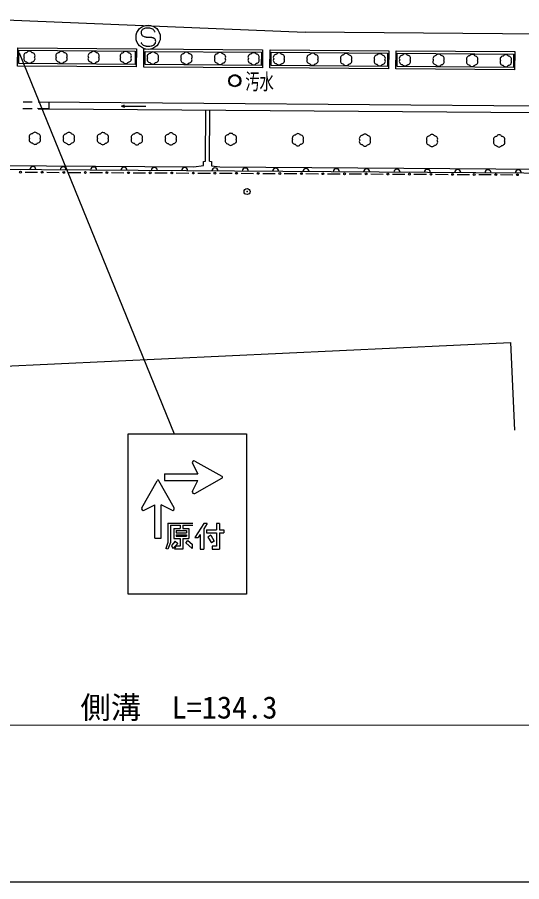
# Model space of a CAD drawing. Units: millimetres, scale not verified. Extents: x 40000 to 680000, y 20000 to 380000.
# Drawn here: x 121994 to 163544, y 205000 to 276249 of the extents above; entities that cross this region are included whole.
import ezdxf
from ezdxf.enums import TextEntityAlignment as Align

# ---------------------------------------------------------------- set-up
doc = ezdxf.new("R2010")
doc.units = ezdxf.units.MM
doc.header["$LTSCALE"] = 1000
doc.header["$PDMODE"] = 32
doc.header["$PDSIZE"] = 500
for name, color, linetype, lineweight in [('M-BGD', 7, 'Continuous', 25), ('M-BGD-EXST', 7, 'Continuous', 25), ('M-STR-HTXT', 7, 'Continuous', 13), ('M-STR-STRC', 7, 'Continuous', 25), ('M-TTL-BAND', 7, 'Continuous', 25)]:
    doc.layers.add(name, color=color, linetype=linetype, lineweight=lineweight)
doc.styles.add('ＭＳ ゴシック', font='')
doc.styles.get('ＭＳ ゴシック').set_extended_font_data('MS Gothic')

msp = doc.modelspace()

# ---------------------------------------------------------------- linework, layer by layer
at = {"layer": 'M-BGD'}
for p, q in [((122464, 268724), (123214, 268718)), ((122468, 269284), (123218, 269278)), ((124654, 268714), (123654, 268738)), ((123714, 268714), (124609, 268707)), ((123718, 269274), (164649, 268954)), ((124609, 268707), (124614, 269267)), ((124609, 268707), (164645, 268394)), ((130580, 268936), (130830, 269035)), ((130580, 268936), (130830, 268835)), ((130580, 268936), (132580, 268930)), ((137490, 264389), (137519, 268606)), ((137524, 268563), (137525, 268563)), ((137820, 264395), (137849, 268604)), ((137820, 264395), (138002, 264367)), ((116036, 264072), (136547, 263930)), ((138684, 263915), (179423, 263631)), ((122636, 263481), (123665, 263476)), ((124415, 263472), (125445, 263467)), ((126195, 263463), (127224, 263458)), ((127974, 263454), (129004, 263449)), ((129754, 263445), (130783, 263440)), ((131533, 263436), (132563, 263431)), ((133313, 263427), (134342, 263422)), ((135092, 263418), (136122, 263413)), ((136872, 263409), (137901, 263404)), ((138651, 263400), (139681, 263395)), ((140431, 263391), (141461, 263386)), ((142211, 263382), (143240, 263377)), ((143990, 263373), (145020, 263367)), ((145770, 263364), (146799, 263358)), ((147549, 263355), (148579, 263349)), ((149329, 263346), (150358, 263340)), ((151108, 263337), (152138, 263331)), ((152888, 263327), (153917, 263322)), ((154667, 263318), (155697, 263313)), ((156447, 263309), (157476, 263304)), ((158226, 263300), (159256, 263295)), ((160006, 263291), (161036, 263286)), ((161786, 263282), (162815, 263277)), ((69844, 245111), (162615, 249443)), ((162615, 249443), (162961, 242211))]:
    msp.add_line(p, q, dxfattribs=at)
for points in [[(122033, 273735), (131806, 273657), (131794, 272155), (122021, 272232)], [(132420, 272150), (132430, 273641), (142203, 273574), (142193, 272083)], [(122131, 273534), (131705, 273458), (131696, 272355), (122123, 272432)], [(132521, 272350), (132529, 273440), (142102, 273374), (142094, 272284)], [(142822, 273569), (152586, 273484), (152575, 271993), (142809, 272078)], [(142920, 273368), (152487, 273285), (152477, 272194), (142910, 272277)], [(153189, 271989), (153201, 273494), (162973, 273417), (162961, 271911)], [(153290, 272188), (153299, 273293), (162871, 273217), (162863, 272112)]]:
    msp.add_lwpolyline(points, close=True, dxfattribs=at)
for points in [[(136547, 263930), (137333, 264031), (137325, 264358), (137490, 264389)], [(138002, 264367), (137994, 264002), (138684, 263915)], [(203334, 249366), (203068, 255890), (195515, 263189), (116033, 263742)]]:
    msp.add_lwpolyline(points, dxfattribs=at)
for centre in [(122261, 263483), (124040, 263474), (125820, 263465), (127599, 263456), (129379, 263447), (131158, 263438), (132938, 263429), (134717, 263420), (136497, 263411), (138276, 263402), (140056, 263393), (141836, 263384), (143615, 263375), (145395, 263366), (147174, 263357), (148954, 263347), (150733, 263338), (152513, 263329), (154292, 263320), (156072, 263311), (157851, 263302), (159631, 263293), (161411, 263284), (163190, 263275)]:
    msp.add_circle(centre, 75, dxfattribs=at)
for centre, start, end in [((133161, 273140), 29.6067, 149.6067), ((153931, 272985), 29.54642, 149.54642), ((123275, 263692), 359.60154, 179.60154), ((125775, 263674), 359.60154, 179.60154), ((128275, 263657), 359.60154, 179.60154), ((130775, 263640), 359.60154, 179.60154), ((133275, 263622), 359.60154, 179.60154), ((135775, 263605), 359.60154, 179.60154), ((138274, 263588), 359.60154, 179.60154), ((140774, 263570), 359.60154, 179.60154), ((143274, 263553), 359.60154, 179.60154), ((145774, 263535), 359.60154, 179.60154), ((148274, 263518), 359.60154, 179.60154), ((150774, 263501), 359.60154, 179.60154), ((153274, 263483), 359.60154, 179.60154), ((155774, 263466), 359.60154, 179.60154), ((158274, 263448), 359.60154, 179.60154), ((160774, 263431), 359.60154, 179.60154), ((163274, 263414), 359.60154, 179.60154)]:
    msp.add_arc(centre, 250, start, end, dxfattribs=at)
msp.add_point((140921, 261887), dxfattribs=at)
at = {"layer": 'M-BGD-EXST'}
for points in [[(132507, 274642), (132532, 274637), (132558, 274633), (132583, 274628), (132608, 274624), (132634, 274620), (132659, 274616), (132685, 274613), (132710, 274610), (132736, 274608), (132761, 274606), (132782, 274605), (132803, 274605), (132825, 274605), (132846, 274605), (132867, 274606), (132888, 274606), (132909, 274606), (132930, 274606), (132951, 274606), (132973, 274606), (132984, 274606), (132996, 274605), (133008, 274605), (133019, 274604), (133031, 274603), (133043, 274602), (133054, 274601), (133066, 274599), (133078, 274598), (133089, 274596), (133096, 274595), (133103, 274593), (133110, 274592), (133117, 274591), (133124, 274589), (133131, 274588), (133138, 274586), (133144, 274584), (133151, 274582), (133158, 274580), (133164, 274578), (133170, 274576), (133176, 274574), (133182, 274572), (133188, 274569), (133194, 274567), (133199, 274564), (133205, 274562), (133211, 274559), (133217, 274557), (133223, 274554), (133228, 274551), (133234, 274548), (133240, 274545), (133246, 274542), (133251, 274538), (133257, 274535), (133262, 274531), (133267, 274527), (133272, 274523), (133279, 274518), (133286, 274511), (133292, 274505), (133298, 274499), (133305, 274492)], [(132256, 274065), (132251, 274073), (132246, 274081), (132241, 274088), (132237, 274096), (132232, 274104), (132228, 274112), (132224, 274120), (132221, 274128), (132217, 274136), (132215, 274145), (132213, 274153), (132211, 274160), (132210, 274168)]]:
    msp.add_lwpolyline(points, dxfattribs=at)
for centre, radius in [((132773, 274606), 1000), ((139909, 271021), 500), ((139904, 271019), 435)]:
    msp.add_circle(centre, radius, dxfattribs=at)
for centre, radius, start, end in [((132482, 274985), 298, 172.36814, 193.72008), ((132474, 274978), 290, 150.0708, 170.82171), ((132647, 274877), 491, 135.15085, 149.93667), ((132549, 274983), 347, 114.63796, 136.08554), ((132650, 274760), 591, 100.05395, 114.52623), ((132739, 274268), 1092, 90.54544, 100.1869), ((132758, 274103), 1257, 82.47698, 91.3279), ((132832, 274646), 709, 69.27414, 82.6429), ((132935, 274917), 419, 50.33996, 69.2792), ((132941, 274936), 401, 40.39427, 49.36849), ((132861, 274845), 521, 31.07407, 42.21432), ((133146, 275017), 188, 15.48494, 31.07407), ((133228, 275045), 101, 353.24514, 12.74605), ((132482, 274985), 298, 193.7824, 222.17001), ((132591, 275085), 445, 222.25697, 242.81644), ((132683, 275268), 650, 242.95506, 254.28289), ((133047, 274260), 346, 0.82024, 42.03911), ((132610, 274341), 449, 217.94831, 228.20445), ((132618, 274362), 470, 229.12381, 248.26742), ((132713, 274602), 728, 248.31346, 261.14941), ((132788, 275094), 1226, 261.2217, 270.98278), ((132806, 275140), 1272, 270.15164, 279.41634), ((132896, 274591), 715, 279.49367, 291.46503), ((133001, 274324), 428, 291.45807, 309.06252), ((133053, 274256), 344, 309.52638, 337.1503), ((133045, 274252), 349, 338.2637, 2.05452), ((122774, 272831), 250, 149.87666, 269.87666), ((122775, 273081), 250, 89.87666, 209.87666), ((122991, 273206), 250, 29.87666, 149.87666), ((123207, 272830), 250, 269.87666, 29.87666), ((123208, 273080), 250, 329.87666, 89.87666), ((125420, 272826), 250, 149.87666, 269.87666), ((125421, 273076), 250, 89.87666, 209.87666), ((125637, 273200), 250, 29.87666, 149.87666), ((125853, 272825), 250, 269.87666, 29.87666), ((125854, 273075), 250, 329.87666, 89.87666), ((128066, 272820), 250, 149.87666, 269.87666), ((128067, 273070), 250, 89.87666, 209.87666), ((128283, 273194), 250, 29.87666, 149.87666), ((128499, 272819), 250, 269.87666, 29.87666), ((128500, 273069), 250, 329.87666, 89.87666), ((130712, 272814), 250, 149.87666, 269.87666), ((130713, 273064), 250, 89.87666, 209.87666), ((130929, 273189), 250, 29.87666, 149.87666), ((131145, 272813), 250, 269.87666, 29.87666), ((131146, 273063), 250, 329.87666, 89.87666), ((132942, 272767), 250, 149.6067, 269.6067), ((132944, 273017), 250, 89.6067, 209.6067), ((133375, 272764), 250, 269.6067, 29.6067), ((133377, 273014), 250, 329.6067, 89.6067), ((135712, 272998), 250, 89.6067, 209.6067), ((135929, 273121), 250, 29.6067, 149.6067), ((136145, 272995), 250, 329.6067, 89.6067), ((138480, 272979), 250, 89.6067, 209.6067), ((138697, 273102), 250, 29.6067, 149.6067), ((138913, 272976), 250, 329.6067, 89.6067), ((141248, 272960), 250, 89.6067, 209.6067), ((141466, 273083), 250, 29.6067, 149.6067), ((141681, 272957), 250, 329.6067, 89.6067), ((143333, 272944), 250, 89.50471, 209.50471), ((143551, 273067), 250, 29.50471, 149.50471), ((143766, 272940), 250, 329.50471, 89.50471), ((146100, 272920), 250, 89.50471, 209.50471), ((146317, 273043), 250, 29.50471, 149.50471), ((146533, 272916), 250, 329.50471, 89.50471), ((148866, 272896), 250, 89.50471, 209.50471), ((149084, 273019), 250, 29.50471, 149.50471), ((149299, 272892), 250, 329.50471, 89.50471), ((151633, 272872), 250, 89.50471, 209.50471), ((151851, 272995), 250, 29.50471, 149.50471), ((152066, 272868), 250, 329.50471, 89.50471), ((153713, 272862), 250, 89.54642, 209.54642), ((154146, 272859), 250, 329.54642, 89.54642), ((156481, 272840), 250, 89.54642, 209.54642), ((156699, 272963), 250, 29.54642, 149.54642), ((156914, 272837), 250, 329.54642, 89.54642), ((159249, 272818), 250, 89.54642, 209.54642), ((159467, 272942), 250, 29.54642, 149.54642), ((159682, 272815), 250, 329.54642, 89.54642), ((162017, 272796), 250, 89.54642, 209.54642), ((162235, 272920), 250, 29.54642, 149.54642), ((162450, 272793), 250, 329.54642, 89.54642), ((122990, 272706), 250, 209.87666, 329.87666), ((125636, 272700), 250, 209.87666, 329.87666), ((128282, 272694), 250, 209.87666, 329.87666), ((130928, 272689), 250, 209.87666, 329.87666), ((133157, 272640), 250, 209.6067, 329.6067), ((135710, 272748), 250, 149.6067, 269.6067), ((135926, 272621), 250, 209.6067, 329.6067), ((136143, 272745), 250, 269.6067, 29.6067), ((138478, 272729), 250, 149.6067, 269.6067), ((138694, 272602), 250, 209.6067, 329.6067), ((138911, 272726), 250, 269.6067, 29.6067), ((141247, 272710), 250, 149.6067, 269.6067), ((141462, 272583), 250, 209.6067, 329.6067), ((141680, 272707), 250, 269.6067, 29.6067), ((143331, 272694), 250, 149.50471, 269.50471), ((143546, 272567), 250, 209.50471, 329.50471), ((143764, 272690), 250, 269.50471, 29.50471), ((146098, 272670), 250, 149.50471, 269.50471), ((146313, 272543), 250, 209.50471, 329.50471), ((146531, 272666), 250, 269.50471, 29.50471), ((148864, 272646), 250, 149.50471, 269.50471), ((149080, 272519), 250, 209.50471, 329.50471), ((149297, 272642), 250, 269.50471, 29.50471), ((151631, 272622), 250, 149.50471, 269.50471), ((151846, 272495), 250, 209.50471, 329.50471), ((152064, 272618), 250, 269.50471, 29.50471), ((153711, 272612), 250, 149.54642, 269.54642), ((153927, 272485), 250, 209.54642, 329.54642), ((154144, 272609), 250, 269.54642, 29.54642), ((156479, 272590), 250, 149.54642, 269.54642), ((156695, 272464), 250, 209.54642, 329.54642), ((156912, 272587), 250, 269.54642, 29.54642), ((159247, 272568), 250, 149.54642, 269.54642), ((159463, 272442), 250, 209.54642, 329.54642), ((159680, 272565), 250, 269.54642, 29.54642), ((162016, 272546), 250, 149.54642, 269.54642), ((162231, 272420), 250, 209.54642, 329.54642), ((162449, 272543), 250, 269.54642, 29.54642), ((123227, 266397), 250, 89.76184, 209.76184), ((123444, 266521), 250, 29.76184, 149.76184), ((123660, 266395), 250, 329.76184, 89.76184), ((126027, 266385), 250, 89.76184, 209.76184), ((126244, 266509), 250, 29.76184, 149.76184), ((126460, 266383), 250, 329.76184, 89.76184), ((128827, 266373), 250, 89.76184, 209.76184), ((129044, 266498), 250, 29.76184, 149.76184), ((129260, 266372), 250, 329.76184, 89.76184), ((131628, 266362), 250, 89.76184, 209.76184), ((131845, 266486), 250, 29.76184, 149.76184), ((132061, 266360), 250, 329.76184, 89.76184), ((134428, 266350), 250, 89.76184, 209.76184), ((134645, 266474), 250, 29.76184, 149.76184), ((134861, 266348), 250, 329.76184, 89.76184), ((139366, 266319), 250, 89.64893, 209.64893), ((139583, 266442), 250, 29.64893, 149.64893), ((139799, 266316), 250, 329.64893, 89.64893), ((144892, 266285), 250, 89.64893, 209.64893), ((145109, 266408), 250, 29.64893, 149.64893), ((145325, 266282), 250, 329.64893, 89.64893), ((150418, 266251), 250, 89.64893, 209.64893), ((150635, 266375), 250, 29.64893, 149.64893), ((150851, 266248), 250, 329.64893, 89.64893), ((156161, 266341), 250, 29.64893, 149.64893), ((161686, 266307), 250, 29.64893, 149.64893), ((123226, 266147), 250, 149.76184, 269.76184), ((123442, 266021), 250, 209.76184, 329.76184), ((123659, 266145), 250, 269.76184, 29.76184), ((126026, 266135), 250, 149.76184, 269.76184), ((126242, 266009), 250, 209.76184, 329.76184), ((126459, 266133), 250, 269.76184, 29.76184), ((128826, 266123), 250, 149.76184, 269.76184), ((129042, 265998), 250, 209.76184, 329.76184), ((129259, 266122), 250, 269.76184, 29.76184), ((131627, 266112), 250, 149.76184, 269.76184), ((131843, 265986), 250, 209.76184, 329.76184), ((132060, 266110), 250, 269.76184, 29.76184), ((134427, 266100), 250, 149.76184, 269.76184), ((134643, 265974), 250, 209.76184, 329.76184), ((134860, 266098), 250, 269.76184, 29.76184), ((139365, 266069), 250, 149.64893, 269.64893), ((139580, 265942), 250, 209.64893, 329.64893), ((139798, 266066), 250, 269.64893, 29.64893), ((144890, 266035), 250, 149.64893, 269.64893), ((145106, 265908), 250, 209.64893, 329.64893), ((145323, 266032), 250, 269.64893, 29.64893), ((150416, 266001), 250, 149.64893, 269.64893), ((150849, 265998), 250, 269.64893, 29.64893), ((155942, 265967), 250, 149.64893, 269.64893), ((155943, 266217), 250, 89.64893, 209.64893), ((156375, 265964), 250, 269.64893, 29.64893), ((156376, 266214), 250, 329.64893, 89.64893), ((161468, 265933), 250, 149.64893, 269.64893), ((161469, 266183), 250, 89.64893, 209.64893), ((161901, 265930), 250, 269.64893, 29.64893), ((161902, 266180), 250, 329.64893, 89.64893), ((150632, 265875), 250, 209.64893, 329.64893), ((156158, 265841), 250, 209.64893, 329.64893), ((161683, 265807), 250, 209.64893, 329.64893)]:
    msp.add_arc(centre, radius, start, end, dxfattribs=at)
at = {"layer": 'M-STR-HTXT'}
msp.add_line((70050, 217898), (205300, 217898), dxfattribs=at)
at = {"layer": 'M-STR-STRC'}
for p, q in [((115704, 276249), (145696, 275020)), ((191350, 274672), (145696, 275020)), ((122155, 273315), (134930, 241910)), ((131124, 241910), (140870, 241910)), ((131124, 228704), (131124, 241910)), ((140870, 241910), (140870, 228704)), ((136422, 239474), (136876, 238606)), ((136620, 239667), (138854, 238415)), ((132251, 235821), (133504, 238054)), ((134913, 235821), (133661, 238054)), ((134111, 238606), (136876, 238606)), ((134111, 238606), (134111, 238066)), ((134111, 238066), (136876, 238066)), ((136422, 237198), (136876, 238066)), ((136620, 237005), (138854, 238258)), ((132444, 235623), (133312, 236077)), ((133312, 233312), (133312, 236077)), ((134720, 235623), (133852, 236077)), ((133852, 233312), (133852, 236077)), ((134406, 234557), (136464, 234557)), ((134406, 234557), (134406, 232969)), ((137350, 234528), (136614, 233363)), ((137635, 234528), (137347, 234072)), ((137635, 234528), (137350, 234528)), ((138641, 234528), (138406, 234528)), ((138406, 234528), (138406, 233999)), ((138641, 234528), (138641, 233999)), ((134622, 234377), (134622, 232969)), ((134622, 234377), (135406, 234377)), ((134892, 234116), (135406, 234116)), ((134892, 234116), (134892, 233289)), ((135072, 233936), (135935, 233936)), ((135072, 233936), (135072, 233763)), ((135072, 233763), (135935, 233763)), ((135406, 234377), (135406, 234116)), ((135641, 234377), (136464, 234377)), ((135641, 234377), (135641, 234116)), ((135641, 234116), (136115, 234116)), ((135935, 233936), (135935, 233763)), ((136115, 234116), (136115, 233289)), ((137347, 234072), (137347, 232410)), ((137582, 233999), (137582, 233763)), ((137582, 233999), (138406, 233999)), ((137582, 233763), (138406, 233763)), ((138406, 233763), (138406, 232646)), ((138641, 233999), (138994, 233999)), ((138641, 233763), (138994, 233763)), ((138641, 233763), (138641, 232410)), ((138994, 233999), (138994, 233763)), ((133312, 233312), (133852, 233312)), ((134994, 233057), (134700, 232705)), ((134892, 233289), (135406, 233289)), ((134994, 233057), (135229, 232881)), ((135072, 233583), (135935, 233583)), ((135072, 233583), (135072, 233469)), ((135072, 233469), (135935, 233469)), ((135406, 233289), (135406, 232646)), ((135641, 233289), (136115, 233289)), ((135641, 233289), (135641, 232410)), ((135876, 232940), (136053, 233116)), ((135935, 233583), (135935, 233469)), ((136053, 233116), (136406, 232822)), ((136614, 233363), (136899, 233363)), ((137053, 233607), (136899, 233363)), ((137053, 233607), (137053, 232410)), ((137927, 233553), (137700, 233410)), ((137700, 233410), (137994, 232940)), ((137927, 233553), (138221, 233082)), ((138221, 233082), (137994, 232940)), ((134406, 232969), (134229, 232469)), ((134406, 232410), (134229, 232469)), ((134622, 232969), (134406, 232410)), ((134700, 232705), (134817, 232469)), ((135229, 232881), (134817, 232469)), ((135053, 232646), (134935, 232410)), ((135641, 232410), (134935, 232410)), ((135406, 232646), (135053, 232646)), ((135876, 232940), (136406, 232469)), ((136406, 232822), (136406, 232469)), ((137053, 232410), (137347, 232410)), ((138053, 232646), (138053, 232410)), ((138406, 232646), (138053, 232646)), ((138053, 232410), (138641, 232410)), ((140870, 228704), (131124, 228704))]:
    msp.add_line(p, q, dxfattribs=at)
for centre, radius, start, end in [((136550, 239541), 144, 60.72604, 207.60398), ((133582, 238010), 90, 29.27396, 150.72604), ((138810, 238336), 90, 299.27396, 60.72604), ((136550, 237131), 144, 152.39602, 299.27396), ((132377, 235750), 144, 150.72604, 297.60398), ((134787, 235750), 144, 242.39602, 29.27396)]:
    msp.add_arc(centre, radius, start, end, dxfattribs=at)
at = {"layer": 'M-TTL-BAND'}
msp.add_line((40000, 205000), (579000, 205000), dxfattribs=at)

# ---------------------------------------------------------------- texts
at = {"layer": 'M-BGD-EXST', "style": 'ＭＳ ゴシック', "width": 0.65}
msp.add_text('汚水', height=1320, rotation=359.627, dxfattribs=at).set_placement((140787, 271616), align=Align.TOP_LEFT)
at = {"layer": 'M-STR-HTXT', "style": 'ＭＳ ゴシック'}
msp.add_text('側溝\u3000L=134.3', height=1833, dxfattribs=at).set_placement((135312, 217898), align=Align.BOTTOM_CENTER)

doc.saveas('drawing.dxf')
